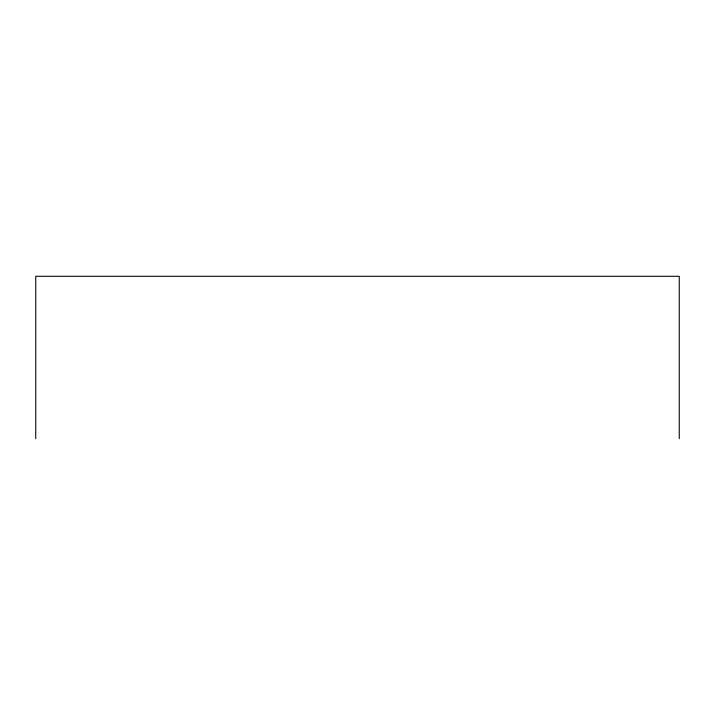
<?xml version="1.0" encoding="UTF-8"?>
<svg xmlns="http://www.w3.org/2000/svg" width="715" height="715" viewBox="0 0 715 715"><rect width="100%" height="100%" fill="white"/><g stroke="black" fill="none" stroke-linecap="round" stroke-linejoin="round"><path stroke-width="1.07" d="M679.25 438.706L679.25 276.294L35.75 276.294L35.75 438.706"/></g></svg>
